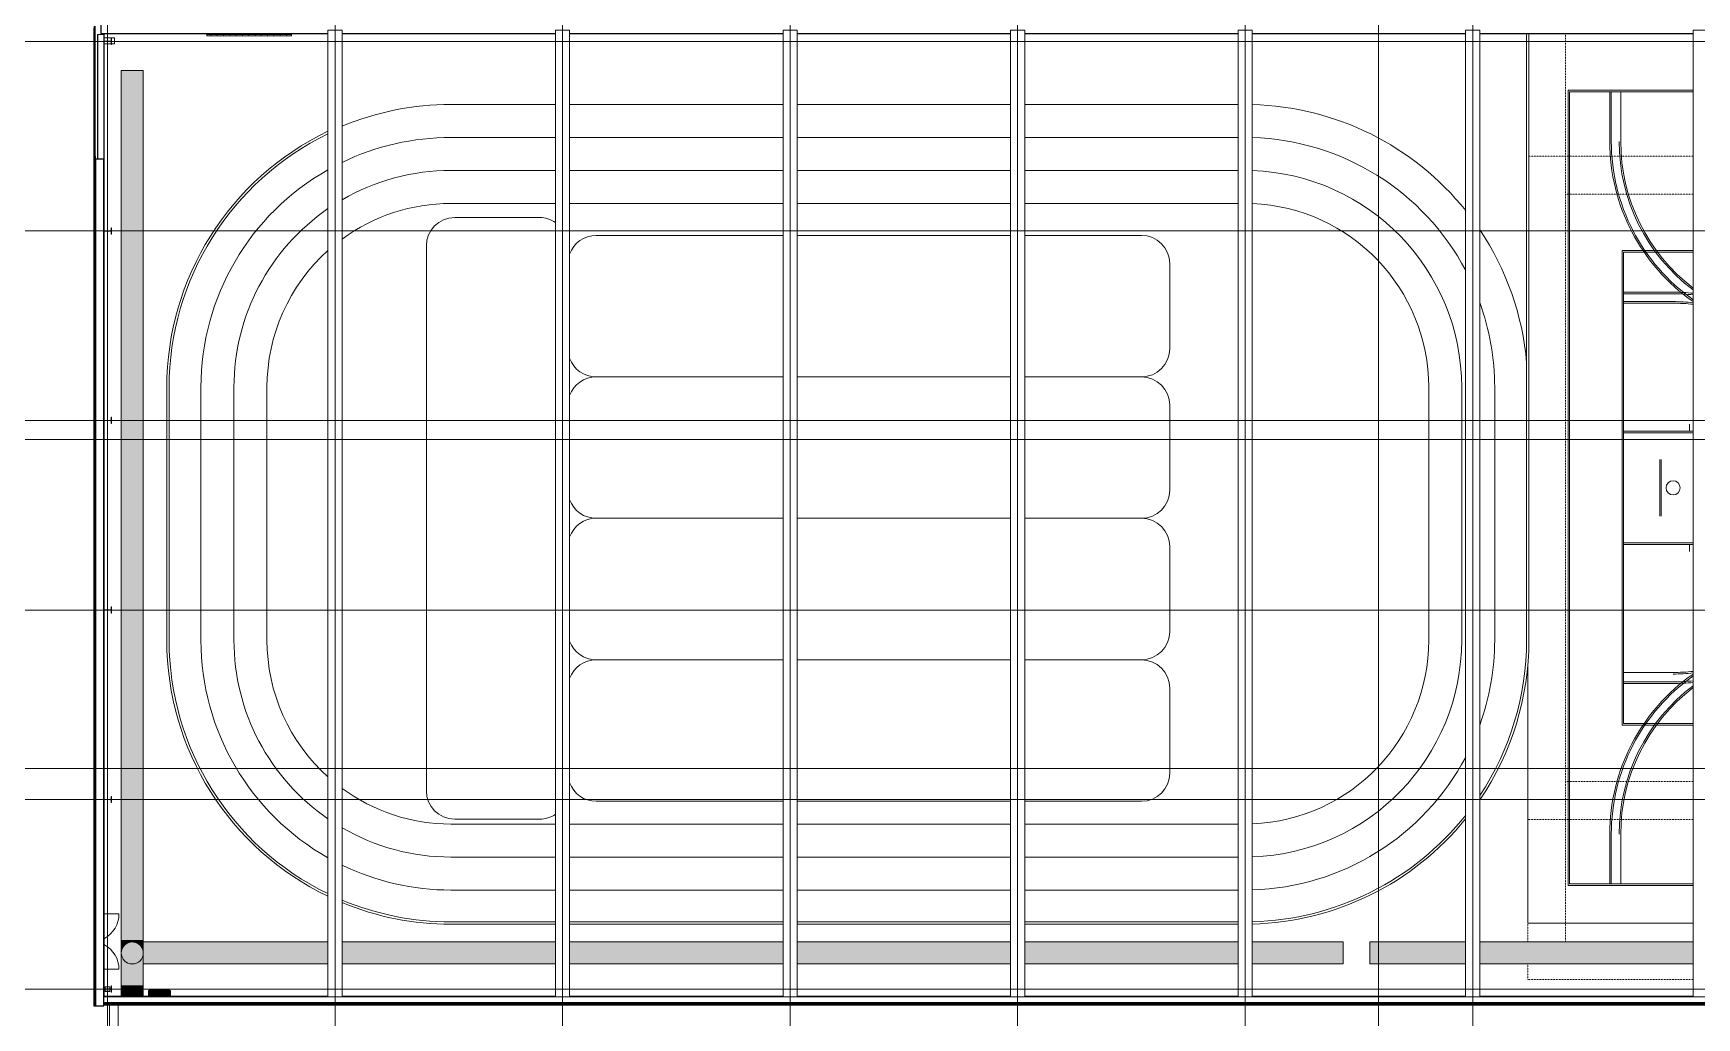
# Model space of a CAD drawing. Header units: inches. Extents: x 21571 to 32399, y -23276 to -19987.
# Drawn here: x 28496 to 30612, y -22387 to -21133 of the extents above; entities that cross this region are included whole.
import ezdxf

# ---------------------------------------------------------------- set-up
doc = ezdxf.new("R2010")
doc.units = ezdxf.units.IN
doc.header["$MEASUREMENT"] = 0
doc.linetypes.add('Dash 1_16_', pattern=[0.125, 0.0625, -0.0625])
doc.linetypes.add('Grid Line 1_2_', pattern=[0.875, 0.5, -0.125, 0.125, -0.125])
for name, color, linetype, lineweight in [('A-DOOR', 31, 'Continuous', 9), ('A-FLOR', 192, 'Continuous', 9), ('A-FLOR-CLRS', 90, 'Dash 1_16_', 9), ('A-FLOR-HRAL', 11, 'Continuous', 9), ('A-FLOR-OTLN', 90, 'Continuous', 9), ('A-GLAZ-CWMG', 51, 'Continuous', 9), ('A-ROOF', 132, 'Continuous', 9), ('A-WALL', 113, 'Continuous', 9), ('A-WALL-PATT', 111, 'Continuous', 25), ('G-ANNO-SYMB', 111, 'Continuous', 9), ('I-WALL', 2, 'Continuous', 9), ('L-SITE-WALL', 31, 'Continuous', 9), ('M-HVAC-DUCT', 70, 'Continuous', 9), ('S-BEAM', 12, 'Continuous', 9), ('S-COLS', 52, 'Continuous', 9), ('S-GRID', 1, 'Continuous', 9)]:
    doc.layers.add(name, color=color, linetype=linetype, lineweight=lineweight)
pattern_1 = [(45, (5793.642, 0), (-23.758788, 23.758788), []), (45, (5793.642, 36), (-23.758788, 23.758788), [])]

# ---------------------------------------------------------------- blocks, each defined once
blk = doc.blocks.new('Family7 - Family7-772884-Roof Low')
at = {"layer": 'S-BEAM'}
for p, q in [((23076.9, -22360.2), (23076.9, -21129.5)), ((23076.9, -21129.5), (23094.9, -21129.5)), ((23094.9, -21129.5), (23094.9, -22360.2)), ((23076.9, -22360.2), (23094.9, -22360.2))]:
    blk.add_line(p, q, dxfattribs=at)
blk = doc.blocks.new('Girt_Z - 8_D-904143-Roof Low')
at = {"layer": 'S-BEAM'}
for p, q in [((23076.9, -22360.1), (22791.5, -22360.1)), ((22791.5, -22367.4), (26260.9, -22367.4)), ((22791.5, -22367.5), (26260.9, -22367.5)), ((22791.5, -22368.1), (26260.9, -22368.1)), ((23366.4, -22360.1), (23094.9, -22360.1)), ((23655.9, -22360.1), (23384.4, -22360.1)), ((23945.4, -22360.1), (23673.9, -22360.1)), ((24234.9, -22360.1), (23963.4, -22360.1)), ((24524.4, -22360.1), (24252.9, -22360.1)), ((24813.9, -22360.1), (24542.4, -22360.1))]:
    blk.add_line(p, q, dxfattribs=at)
blk = doc.blocks.new('Girt_C - 8_D-560231-Roof Low')
at = {"layer": 'S-BEAM'}
for p, q in [((22805.3, -21139.1), (22791.5, -21139.1)), ((22805.3, -21139.1), (22805.3, -21139.2)), ((22805.3, -21139.2), (22805.3, -21146.9)), ((22792, -21147.1), (22800.8, -21147.1)), ((22801.3, -21147.1), (22805.3, -21147.1)), ((22805.3, -21146.9), (22805.3, -21147.1))]:
    blk.add_line(p, q, dxfattribs=at)
blk = doc.blocks.new('Girt_Z - 8_D-983210-Roof Low')
at = {"layer": 'S-BEAM'}
for p, q in [((22783.5, -21135.1), (22784.1, -21135.1)), ((22783.5, -21135.1), (22783.5, -21293.7)), ((22784.1, -21135.1), (22784.2, -21135.1)), ((22784.1, -21135.1), (22784.1, -21293.7)), ((22784.2, -21135.1), (22791.3, -21135.1)), ((22784.2, -21135.1), (22784.2, -21293.7)), ((22791.3, -21135.1), (22791.5, -21135.1)), ((22791.5, -21139.8), (22791.5, -21135.1)), ((22791.5, -21293.7), (22791.5, -21147.8))]:
    blk.add_line(p, q, dxfattribs=at)
blk = doc.blocks.new('Rectangular Mullion - Profile_Polycarbonate_Upper and left-750942-Roof Low')
at = {"layer": 'A-GLAZ-CWMG', "lineweight": 13}
for p, q in [((-3.622, 1.141125), (0, 1.141125)), ((-3.622, 0.787125), (-3.622, 1.141125)), ((-3.372, 0.787125), (-3.622, 0.787125)), ((-0.0625, 1.078625), (-3.5595, 1.078625)), ((-3.5595, 1.078625), (-3.5595, 0.849625)), ((-3.5595, 0.849625), (-3.372, 0.849625)), ((-3.372, 0.849625), (-3.372, 0.787125)), ((-0.0625, -0.922375), (-0.0625, 1.078625)), ((0, 1.141125), (0, -0.984875)), ((-2.834, -0.984875), (-2.834, -0.859875)), ((-2.834, -0.859875), (-2.7715, -0.859875)), ((0, -0.984875), (-2.834, -0.984875)), ((-2.7715, -0.859875), (-2.7715, -0.922375)), ((-2.7715, -0.922375), (-0.0625, -0.922375))]:
    blk.add_line(p, q, dxfattribs=at)
blk = doc.blocks.new('Rectangular Mullion - Profile_Polycarbonate_right-1002643-Roof Low')
at = {"layer": 'A-GLAZ-CWMG', "lineweight": 13}
for p, q in [((0, 1.141125), (-3.622, 1.141125)), ((-3.622, 1.141125), (-3.622, 0.787125)), ((-3.622, 0.787125), (-3.372, 0.787125)), ((-3.5595, 0.849625), (-3.5595, 1.078625)), ((-3.5595, 1.078625), (-0.0625, 1.078625)), ((-3.372, 0.849625), (-3.5595, 0.849625)), ((-3.372, 0.787125), (-3.372, 0.849625)), ((-0.0625, 1.078625), (-0.0625, -0.922375)), ((0, -0.984875), (0, 1.141125)), ((-2.7715, -0.859875), (-2.834, -0.859875)), ((-2.834, -0.859875), (-2.834, -0.984875)), ((-2.834, -0.984875), (0, -0.984875)), ((-2.7715, -0.922375), (-2.7715, -0.859875)), ((-0.0625, -0.922375), (-2.7715, -0.922375))]:
    blk.add_line(p, q, dxfattribs=at)
blk = doc.blocks.new('HSS-Hollow Structural Section-Column - HSS6X6X1_4-806947-Roof Low')
at = {"layer": 'S-COLS'}
for p, q in [((-3, 0.1), (-3, 2.5)), ((-2.8, 2.5), (-2.8, 0.1)), ((-2.5, 3), (2.5, 3)), ((2.5, 2.8), (-2.5, 2.8)), ((2.8, 0.1), (2.8, 2.5)), ((3, 2.5), (3, 0.1)), ((-3, -2.5), (-3, -0.1)), ((-2.8, -0.1), (-2.8, -2.5)), ((-2.5, -2.8), (2.5, -2.8)), ((2.5, -3), (-2.5, -3)), ((2.8, -2.5), (2.8, -0.1)), ((3, -0.1), (3, -2.5))]:
    blk.add_line(p, q, dxfattribs=at)
for centre, radius, start, end in [((-2.5, 2.5), 0.466, 90, 180), ((-2.5, 2.5), 0.233, 90, 180), ((2.5, 2.5), 0.466, 360, 90), ((2.5, 2.5), 0.233, 0, 90), ((-2.5, -2.5), 0.466, 180, 270), ((-2.5, -2.5), 0.233, 180, 270), ((2.5, -2.5), 0.466, 270, 360), ((2.5, -2.5), 0.233, 270, 360)]:
    blk.add_arc(centre, radius, start, end, dxfattribs=at)
blk = doc.blocks.new('Door_Single_Storefront - one-815663-Roof Low')
at = {"layer": 'A-DOOR'}
blk.add_line((-17.6, -35.2), (-17.6, -16.5), dxfattribs=at)
blk.add_arc((-17.6, 0), 35.2, 270, 331.9067, dxfattribs=at)
blk = doc.blocks.new('Door_Single_Storefront - one-824383-Roof Low')
at = {"layer": 'A-DOOR'}
blk.add_line((-17.6, 35.2), (-17.6, 16.5), dxfattribs=at)
blk.add_arc((-17.6, 0), 35.2, 28.0933, 90, dxfattribs=at)
blk = doc.blocks.new('Round Elbow - 1_5 D-V6-Roof Low')
at = {"layer": 'M-HVAC-DUCT'}
for points in [[(22820.9, -22346.1), (22827.9, -22346.1), (22827.9, -22318.1), (22825.5, -22317.8), (22823.1, -22317.2), (22820.9, -22316.2), (22818.9, -22314.8), (22817.2, -22313.1), (22815.6, -22310.6), (22814.7, -22308.8), (22814.1, -22306.5), (22813.9, -22305), (22813.9, -22346.1), (22818.9, -22346.1)], [(22839, -22346.1), (22841.9, -22346.1), (22841.9, -22304.1), (22841.7, -22306.5), (22841, -22308.8), (22840, -22311.1), (22838.6, -22313.1), (22836.9, -22314.8), (22834.9, -22316.2), (22832.7, -22317.2), (22830.3, -22317.8), (22827.9, -22318.1), (22827.9, -22346.1), (22838.6, -22346.1)]]:
    blk.add_hatch(color=256, dxfattribs=at).paths.add_polyline_path(points, flags=0)
for p, q in [((22813.9, -22303.4), (22813.9, -22303.2)), ((22814, -22302.7), (22814, -22302.5)), ((22814.2, -22301.1), (22814.2, -22300.9)), ((22814.9, -22298.9), (22814.9, -22298.7)), ((22815.5, -22297.5), (22815.6, -22297.3)), ((22816.4, -22296.1), (22816.5, -22295.9)), ((22817.4, -22294.7), (22817.6, -22294.6)), ((22818.7, -22293.5), (22818.8, -22293.4)), ((22820.1, -22292.4), (22820.2, -22292.3)), ((22820.9, -22291.9), (22821.1, -22291.8)), ((22823.7, -22290.7), (22823.8, -22290.7)), ((22824.7, -22290.4), (22824.8, -22290.4)), ((22825.7, -22290.2), (22825.8, -22290.2)), ((22826.8, -22290.1), (22826.9, -22290.1)), ((22831, -22290.4), (22831.1, -22290.4)), ((22832, -22290.7), (22832.1, -22290.7)), ((22832.9, -22291), (22833.1, -22291.1)), ((22835.5, -22292.3), (22835.7, -22292.4)), ((22837.6, -22294), (22837.8, -22294.1)), ((22838.8, -22295.3), (22838.9, -22295.4)), ((22839.8, -22296.6), (22839.9, -22296.8)), ((22840.5, -22298), (22840.6, -22298.2)), ((22840.8, -22298.7), (22840.9, -22298.9)), ((22841.3, -22300.2), (22841.4, -22300.4)), ((22841.8, -22302.4), (22841.8, -22302.6)), ((22827.9, -22346.1), (22813.9, -22346.1)), ((22841.9, -22346.1), (22827.9, -22346.1))]:
    blk.add_line(p, q, dxfattribs=at)
at = {"layer": 'M-HVAC-DUCT', "flags": 128}
for points in [[(22813.9, -22346.1), (22813.9, -22344.4), (22813.9, -22342.7), (22813.9, -22341), (22813.9, -22339.4), (22813.9, -22337.7), (22813.9, -22336.1), (22813.9, -22334.4), (22813.9, -22332.8), (22813.9, -22331.3), (22813.9, -22329.7), (22813.9, -22328.2), (22813.9, -22326.7), (22813.9, -22325.2), (22813.9, -22323.7), (22813.9, -22322.3), (22813.9, -22321), (22813.9, -22319.6), (22813.9, -22318.4), (22813.9, -22317.1), (22813.9, -22315.9), (22813.9, -22314.8), (22813.9, -22313.7), (22813.9, -22312.6), (22813.9, -22311.6), (22813.9, -22310.7), (22813.9, -22309.8), (22813.9, -22309), (22813.9, -22308.2), (22813.9, -22307.5), (22813.9, -22306.9), (22813.9, -22306.3), (22813.9, -22305.8), (22813.9, -22305.4), (22813.9, -22305), (22813.9, -22304.7), (22813.9, -22304.4), (22813.9, -22304.2), (22813.9, -22304.1), (22813.9, -22304.1)], [(22841.9, -22318.1), (22841.9, -22319.3), (22841.9, -22320.6), (22841.9, -22322), (22841.9, -22323.4), (22841.9, -22324.8), (22841.9, -22326.3), (22841.9, -22327.8), (22841.9, -22329.3), (22841.9, -22330.8), (22841.9, -22332.4), (22841.9, -22334), (22841.9, -22335.6), (22841.9, -22337.3), (22841.9, -22338.9), (22841.9, -22340.6), (22841.9, -22342.2), (22841.9, -22343.9), (22841.9, -22345.6), (22841.9, -22346.1)]]:
    blk.add_lwpolyline(points, dxfattribs=at)
blk = doc.blocks.new('Round Tee - Standard-932865-Roof Low')
at = {"layer": 'M-HVAC-DUCT'}
for points in [[(22813.9, -22304.1), (22814, -22302.5), (22814.2, -22301), (22814.8, -22299.2), (22815.3, -22298), (22816, -22296.7), (22817.2, -22295), (22818.1, -22294.1), (22819.4, -22292.9), (22821, -22291.9), (22823, -22290.9), (22823.7, -22290.7), (22825.8, -22290.2), (22827.9, -22290.1), (22827.9, -22288.1), (22813.9, -22288.1), (22813.9, -22302.4)], [(22827.9, -22318.1), (22830.3, -22317.8), (22832.7, -22317.2), (22834.9, -22316.2), (22836.9, -22314.8), (22839, -22312.5), (22840, -22311.1), (22841, -22308.8), (22841.7, -22306.5), (22841.9, -22304.1), (22841.7, -22301.6), (22841, -22299.3), (22840, -22297.1), (22838.6, -22295.1), (22836.9, -22293.3), (22834.9, -22291.9), (22832.7, -22290.9), (22830.3, -22290.3), (22827.9, -22290.1), (22825.5, -22290.3), (22823.1, -22290.9), (22820.9, -22291.9), (22818.9, -22293.3), (22817.2, -22295.1), (22815.8, -22297.1), (22814.7, -22299.3), (22814.1, -22301.6), (22813.9, -22304.1), (22814.1, -22306.5), (22814.7, -22308.8), (22815.8, -22311.1), (22817.2, -22313.1), (22818.9, -22314.8), (22820.9, -22316.2), (22823.1, -22317.2), (22825.5, -22317.8)], [(22841.9, -22304.1), (22841.9, -22288.1), (22827.9, -22288.1), (22827.9, -22290.1), (22830, -22290.2), (22832, -22290.7), (22833.9, -22291.4), (22835.6, -22292.4), (22837, -22293.5), (22838.6, -22295.1), (22840.2, -22297.4), (22841.1, -22299.3), (22841.4, -22300.3), (22841.7, -22301.8), (22841.9, -22303.3)]]:
    blk.add_hatch(color=256, dxfattribs=at).paths.add_polyline_path(points, flags=0)
for p, q in [((22813.9, -22288.1), (22813.9, -22304.1)), ((22813.9, -22288.1), (22827.9, -22288.1)), ((22827.9, -22288.1), (22841.9, -22288.1)), ((22841.9, -22290.6), (22841.9, -22288.1))]:
    blk.add_line(p, q, dxfattribs=at)
for start, end in [(90, 180), (180, 270), (0, 90), (270, 0)]:
    blk.add_arc((22827.9, -22304.1), 14, start, end, dxfattribs=at)
for points, knots in [([(22813.9, -22304.1), (22813.9, -22303.8), (22813.9, -22303.3), (22814, -22302.5), (22814, -22302), (22814.1, -22301.7), (22814.1, -22301.7)], [0, 0, 0, 0, 0.04, 0.08, 0.12, 0.1270697, 0.1270697, 0.1270697, 0.1270697]), ([(22814.1, -22301.6), (22814.1, -22301.4), (22814.3, -22300.7), (22814.5, -22300), (22814.7, -22299.4), (22814.7, -22299.3)], [0.1315171, 0.1315171, 0.1315171, 0.1315171, 0.16, 0.24, 0.2530068, 0.2530068, 0.2530068, 0.2530068]), ([(22814.8, -22299.2), (22814.9, -22298.8), (22815.2, -22298.1), (22815.5, -22297.4), (22815.7, -22297.1)], [0.2591316, 0.2591316, 0.2591316, 0.2591316, 0.32, 0.3758648, 0.3758648, 0.3758648, 0.3758648]), ([(22815.8, -22297), (22815.9, -22296.9), (22816.2, -22296.2), (22816.7, -22295.6), (22817.1, -22295.1)], [0.3824569, 0.3824569, 0.3824569, 0.3824569, 0.4, 0.4939297, 0.4939297, 0.4939297, 0.4939297]), ([(22817.2, -22295), (22817.5, -22294.7), (22818, -22294.1), (22818.6, -22293.6), (22818.9, -22293.4)], [0.5007498, 0.5007498, 0.5007498, 0.5007498, 0.56, 0.6069178, 0.6069178, 0.6069178, 0.6069178]), ([(22818.9, -22293.3), (22819.1, -22293.1), (22819.7, -22292.7), (22820.3, -22292.2), (22820.8, -22292)], [0.61232584, 0.61232584, 0.61232584, 0.61232584, 0.64, 0.71186567, 0.71186567, 0.71186567, 0.71186567]), ([(22821, -22291.9), (22821.5, -22291.6), (22822.2, -22291.3), (22822.9, -22291), (22823, -22290.9)], [0.72, 0.72, 0.72, 0.72, 0.79, 0.81034841, 0.81034841, 0.81034841, 0.81034841]), ([(22823.2, -22290.9), (22823.5, -22290.7), (22824.2, -22290.5), (22825, -22290.3), (22825.3, -22290.3)], [0.81793387, 0.81793387, 0.81793387, 0.81793387, 0.86, 0.9037898, 0.9037898, 0.9037898, 0.9037898]), ([(22825.5, -22290.3), (22825.7, -22290.2), (22826.5, -22290.1), (22827.3, -22290.1), (22827.9, -22290.1)], [0.91117991, 0.91117991, 0.91117991, 0.91117991, 0.93, 1, 1, 1, 1]), ([(22827.9, -22290.1), (22828.2, -22290.1), (22829, -22290.1), (22829.7, -22290.2), (22830.2, -22290.2), (22830.2, -22290.3)], [0, 0, 0, 0, 0.04, 0.08, 0.08882009, 0.08882009, 0.08882009, 0.08882009]), ([(22830.4, -22290.3), (22831, -22290.4), (22831.7, -22290.6), (22832.4, -22290.8), (22832.6, -22290.9)], [0.0962102, 0.0962102, 0.0962102, 0.0962102, 0.16, 0.18206613, 0.18206613, 0.18206613, 0.18206613]), ([(22832.8, -22290.9), (22833.2, -22291.1), (22833.8, -22291.4), (22834.5, -22291.7), (22834.8, -22291.9)], [0.18965159, 0.18965159, 0.18965159, 0.18965159, 0.24, 0.28, 0.28, 0.28, 0.28]), ([(22834.9, -22292), (22835.2, -22292.1), (22835.8, -22292.5), (22836.4, -22293), (22836.8, -22293.3)], [0.28813433, 0.28813433, 0.28813433, 0.28813433, 0.32, 0.38767416, 0.38767416, 0.38767416, 0.38767416]), ([(22836.9, -22293.4), (22837, -22293.4), (22837.5, -22293.8), (22838, -22294.4), (22838.5, -22294.9), (22838.6, -22295)], [0.3930822, 0.3930822, 0.3930822, 0.3930822, 0.4, 0.48, 0.4992502, 0.4992502, 0.4992502, 0.4992502]), ([(22840, -22297.1), (22840.1, -22297.2), (22840.5, -22297.9), (22840.8, -22298.6), (22841.1, -22299.2)], [0.6241352, 0.6241352, 0.6241352, 0.6241352, 0.64, 0.7408684, 0.7408684, 0.7408684, 0.7408684]), ([(22841.1, -22299.3), (22841.2, -22299.8), (22841.5, -22300.5), (22841.6, -22301.3), (22841.6, -22301.6)], [0.7469932, 0.7469932, 0.7469932, 0.7469932, 0.82, 0.8684829, 0.8684829, 0.8684829, 0.8684829])]:
    blk.add_open_spline(points, degree=3, knots=knots, dxfattribs=at)
for points in [[(22838.7, -22295.1), (22839.2, -22295.7), (22839.6, -22296.3), (22840, -22297)], [(22841.7, -22301.6), (22841.8, -22302.4), (22841.9, -22303.2), (22841.9, -22304.1)]]:
    blk.add_open_spline(points, degree=3, dxfattribs=at)
blk = doc.blocks.new('overhead door - one-983186-Roof Low')
at = {"layer": 'A-DOOR'}
h = blk.add_hatch(dxfattribs=at)
h.set_pattern_fill('FP_4', color=256, style=0, pattern_type=2)
h.set_pattern_definition([(270, (5817.642, 0), (8, 5e-16), [])])
h.paths.add_polyline_path([(54, -8.75), (54, -7), (-54, -7), (-54, -8.75)], flags=0)
for p, q in [((-54, -8.75), (-54, -7)), ((-54, -7), (54, -7)), ((54, -8.75), (-54, -8.75)), ((54, -7), (54, -8.75))]:
    blk.add_line(p, q, dxfattribs=at)
blk = doc.blocks.new('Top Rail Type - Top Rail_Internal_-939601-Roof Low')
at = {"layer": 'A-FLOR-HRAL'}
for p, q in [((24604.9, -21134.4), (24601.9, -21134.4)), ((24601.9, -21134.4), (24601.9, -21906.1)), ((24604.9, -21134.4), (24604.9, -21906.1)), ((22871.7, -21906.1), (22871.7, -21584.1)), ((22874.8, -21906.1), (22874.8, -21584.1)), ((23366.4, -22264.5), (23233.3, -22264.5)), ((23655.9, -22264.5), (23384.4, -22264.5)), ((23945.4, -22264.5), (23673.9, -22264.5)), ((24234.9, -22264.5), (23963.4, -22264.5)), ((23366.4, -22267.6), (23233.3, -22267.6)), ((23655.9, -22267.6), (23384.4, -22267.6)), ((23945.4, -22267.6), (23673.9, -22267.6)), ((24234.9, -22267.6), (23963.4, -22267.6))]:
    blk.add_line(p, q, dxfattribs=at)
for centre, radius, start, end in [((23233.3, -21584.1), 361.5, 115.6418, 180), ((23233.3, -21584.1), 358.5, 115.8772, 180), ((23233.3, -21906.1), 361.5, 180, 244.3567), ((23233.3, -21906.1), 358.5, 180, 244.1236), ((24243.4, -21906.1), 361.5, 325.8366, 0), ((24243.4, -21906.1), 358.5, 326.5708, 0), ((24243.4, -21906.1), 358.5, 271.5196, 321.6435), ((24243.4, -21906.1), 361.5, 271.5068, 321.0172), ((23233.3, -21906.1), 358.5, 247.2869, 270), ((23233.3, -21906.1), 361.5, 247.4872, 270)]:
    blk.add_arc(centre, radius, start, end, dxfattribs=at)

msp = doc.modelspace()

# ---------------------------------------------------------------- hatches: boundary and pattern name
at = {"layer": 'A-WALL-PATT', "lineweight": 9}
h = msp.add_hatch(dxfattribs=at)
h.set_pattern_fill('FP_3', color=256, style=0, pattern_type=2)
h.set_pattern_definition([(0, (5793.642, 0), (0, 30), []), (90, (5793.642, 0), (-30, 2e-15), [])])
h.paths.add_polyline_path([(28574.2, -22371.4), (28575.2, -22371.4), (28575.2, -21293.7), (28574.2, -21293.7), (28574.2, -22356.1)], flags=0)
at = {"layer": 'M-HVAC-DUCT', "lineweight": 5}
for points in [[(28614.6, -22288.1), (28621.5, -22288.1), (28621.5, -21180.7), (28607.5, -21180.7), (28607.5, -22288.1), (28614.5, -22288.1)], [(28623.4, -22288.1), (28635.5, -22288.1), (28635.5, -21180.7), (28621.5, -21180.7), (28621.5, -22288.1), (28622.7, -22288.1)], [(28614.7, -22359.3), (28621.5, -22359.3), (28621.5, -22346.1), (28607.5, -22346.1), (28607.5, -22359.3), (28614.5, -22359.3)], [(28621.5, -22359.3), (28635.5, -22359.3), (28635.5, -22346.1), (28621.5, -22346.1), (28621.5, -22356.1)], [(28653.5, -22359.3), (28656, -22359.3), (28656, -22352.5), (28647, -22352.3), (28642.8, -22352.1), (28642, -22351.9), (28642, -22359.3), (28651.7, -22359.3)], [(28669.7, -22359.3), (28670, -22359.3), (28670, -22351.9), (28669.7, -22352), (28668.1, -22352.2), (28663, -22352.4), (28656, -22352.5), (28656, -22359.3), (28669.3, -22359.3)]]:
    msp.add_hatch(color=256, dxfattribs=at).paths.add_polyline_path(points, flags=0)
h = msp.add_hatch(color=256, dxfattribs=at)
h.paths.add_polyline_path([(30162.2, -22304.1), (30162.2, -22290.1), (30046.5, -22290.1), (30046.5, -22304.1), (30153.2, -22304.1)], flags=0)
h.paths.add_polyline_path([(30028.5, -22304.1), (30028.5, -22290.1), (29757, -22290.1), (29757, -22304.1), (30015, -22304.1)], flags=0)
h.paths.add_polyline_path([(29739, -22304.1), (29739, -22290.1), (29467.5, -22290.2), (29467.5, -22304.1), (29738.5, -22304.1)], flags=0)
h.paths.add_polyline_path([(29449.5, -22304.1), (29449.5, -22290.1), (29178, -22290.1), (29178, -22304.1), (29392.9, -22304.1)], flags=0)
h.paths.add_polyline_path([(29160, -22304.1), (29160, -22290.1), (28888.5, -22290.1), (28888.5, -22304.1), (29116.4, -22304.1)], flags=0)
h.paths.add_polyline_path([(28870.5, -22304.1), (28870.5, -22290.1), (28635.5, -22290.1), (28635.5, -22304.1), (28840, -22304.1)], flags=0)
h = msp.add_hatch(color=256, dxfattribs=at)
h.paths.add_polyline_path([(28635.5, -22318.1), (28870.5, -22318.1), (28870.5, -22304.1), (28635.5, -22304.1), (28635.5, -22317.9)], flags=0)
h.paths.add_polyline_path([(30162.2, -22318.1), (30162.2, -22304.1), (30046.5, -22304.1), (30046.5, -22318.1), (30153.2, -22318.1)], flags=0)
h.paths.add_polyline_path([(29876.7, -22318.1), (30028.5, -22318), (30028.5, -22304.1), (29757, -22304.1), (29757, -22318.1), (29807.6, -22318.1)], flags=0)
h.paths.add_polyline_path([(28888.5, -22318.1), (29160, -22318.1), (29160, -22304.1), (28888.5, -22304.1), (28888.5, -22317.9)], flags=0)
h.paths.add_polyline_path([(29739, -22318.1), (29739, -22304.1), (29467.5, -22304.1), (29467.5, -22318.1), (29738.5, -22318.1)], flags=0)
h.paths.add_polyline_path([(29178, -22318.1), (29449.5, -22318), (29449.5, -22304.1), (29178, -22304.1), (29178, -22317.9)], flags=0)
h = msp.add_hatch(color=256, dxfattribs=at)
h.paths.add_polyline_path([(31494, -22304.1), (31594, -22304.1), (31594, -22290.1), (31494, -22290.1), (31494, -22301.8)], flags=0)
h.paths.add_polyline_path([(31476, -22304.1), (31476, -22290.1), (31204.5, -22290.1), (31204.5, -22304.1), (31466.4, -22304.1)], flags=0)
h.paths.add_polyline_path([(31186.5, -22304.1), (31186.5, -22290.1), (30915, -22290.2), (30915, -22304.1), (31051.7, -22304.1)], flags=0)
h.paths.add_polyline_path([(30897, -22304.1), (30897, -22290.1), (30625.5, -22290.1), (30625.5, -22304.1), (30775.3, -22304.1)], flags=0)
h.paths.add_polyline_path([(30607.5, -22304.1), (30607.5, -22290.1), (30336, -22290.1), (30336, -22304.1), (30498.8, -22304.1)], flags=0)
h.paths.add_polyline_path([(30318, -22304.1), (30318, -22290.1), (30196, -22290.1), (30196, -22304.1), (30222.3, -22304.1)], flags=0)
h = msp.add_hatch(color=256, dxfattribs=at)
h.paths.add_polyline_path([(30637, -22318.1), (30897, -22317.9), (30897, -22304.1), (30625.5, -22304.1), (30625.5, -22318.1)], flags=0)
h.paths.add_polyline_path([(31328.2, -22318.1), (31476, -22318.1), (31476, -22304.1), (31204.5, -22304.1), (31204.5, -22318.1)], flags=0)
h.paths.add_polyline_path([(30196, -22318.1), (30318, -22318), (30318, -22304.1), (30196, -22304.1), (30196, -22317.8)], flags=0)
h.paths.add_polyline_path([(30336, -22318.1), (30607.5, -22318), (30607.5, -22304.1), (30336, -22304.1), (30336, -22318)], flags=0)
h.paths.add_polyline_path([(31186.5, -22318.1), (31186.5, -22304.1), (30915, -22304.1), (30915, -22318.1), (31051.7, -22318.1)], flags=0)
h.paths.add_polyline_path([(31594, -22318.1), (31594, -22304.1), (31494, -22304.1), (31494, -22318.1), (31570.1, -22318.1)], flags=0)
at = {"layer": 'M-HVAC-DUCT'}
msp.add_hatch(color=256, dxfattribs=at).paths.add_polyline_path([(28653.5, -22352.5), (28663, -22352.4), (28668.1, -22352.2), (28669.7, -22352), (28669.7, -22351.8), (28666.7, -22351.5), (28658.4, -22351.3), (28649, -22351.4), (28643.8, -22351.6), (28642.2, -22351.8), (28642.2, -22352), (28645.2, -22352.3), (28649.9, -22352.4)], flags=0)
at = {"layer": 'S-COLS'}
h = msp.add_hatch(dxfattribs=at)
h.set_pattern_fill('FP_2', color=256, style=0, pattern_type=2)
h.set_pattern_definition(pattern_1)
h.paths.add_polyline_path([(28594.9, -21630.3), (28594.9, -21622.3), (28594.5, -21622.3), (28594.5, -21625.5), (28594.3, -21626), (28593.8, -21626.2), (28586.3, -21626.2), (28585.8, -21626), (28585.6, -21625.5), (28585.6, -21622.3), (28585.2, -21622.3), (28585.2, -21630.3), (28585.6, -21630.3), (28585.6, -21627.1), (28585.8, -21626.6), (28586.3, -21626.4), (28593.8, -21626.4), (28594.3, -21626.6), (28594.5, -21627.1), (28594.5, -21630.3)], flags=0)
h = msp.add_hatch(dxfattribs=at)
h.set_pattern_fill('FP_2', color=256, style=0, pattern_type=2)
h.set_pattern_definition(pattern_1)
h.paths.add_polyline_path([(28585.2, -21871.5), (28585.6, -21871.5), (28585.6, -21868.4), (28585.8, -21867.9), (28586.3, -21867.7), (28593.8, -21867.7), (28594.3, -21867.9), (28594.5, -21868.4), (28594.5, -21871.5), (28594.9, -21871.5), (28594.9, -21863.6), (28594.5, -21863.6), (28594.5, -21866.7), (28594.3, -21867.2), (28593.8, -21867.4), (28586.3, -21867.4), (28585.8, -21867.2), (28585.6, -21866.7), (28585.6, -21863.6), (28585.2, -21863.6)], flags=0)
h = msp.add_hatch(dxfattribs=at)
h.set_pattern_fill('FP_2', color=256, style=0, pattern_type=2)
h.set_pattern_definition(pattern_1)
h.paths.add_polyline_path([(28594.9, -22112.8), (28594.9, -22104.8), (28594.5, -22104.8), (28594.5, -22108), (28594.3, -22108.5), (28593.8, -22108.7), (28586.3, -22108.7), (28585.8, -22108.5), (28585.6, -22108), (28585.6, -22104.8), (28585.2, -22104.8), (28585.2, -22112.8), (28585.6, -22112.8), (28585.6, -22109.6), (28585.8, -22109.1), (28586.3, -22108.9), (28593.8, -22108.9), (28594.3, -22109.1), (28594.5, -22109.6), (28594.5, -22112.8)], flags=0)
h = msp.add_hatch(dxfattribs=at)
h.set_pattern_fill('FP_2', color=256, style=0, pattern_type=2)
h.set_pattern_definition(pattern_1)
h.paths.add_polyline_path([(28585.6, -22354), (28585.6, -22350.9), (28585.8, -22350.4), (28586.3, -22350.2), (28593.8, -22350.2), (28594.3, -22350.4), (28594.5, -22350.9), (28594.5, -22354), (28594.9, -22354), (28594.9, -22346.1), (28594.5, -22346.1), (28594.5, -22349.2), (28594.3, -22349.7), (28593.8, -22349.9), (28586.3, -22349.9), (28585.8, -22349.7), (28585.6, -22349.2), (28585.6, -22346.1), (28585.2, -22346.1), (28585.2, -22354)], flags=0)

# ---------------------------------------------------------------- linework, layer by layer
at = {"layer": 'A-FLOR'}
for p, q in [((29160, -21134.4), (28888.5, -21134.4)), ((29449.5, -21134.4), (29178, -21134.4)), ((29739, -21134.4), (29467.5, -21134.4)), ((30028.5, -21134.4), (29757, -21134.4)), ((30318, -21134.4), (30046.5, -21134.4)), ((30395.5, -21134.4), (30336, -21134.4)), ((30397, -21133.8), (30397, -21134.4)), ((30397, -21938.5), (30397, -22266.1)), ((30397, -22266.1), (30607.5, -22266.1))]:
    msp.add_line(p, q, dxfattribs=at)
at = {"layer": 'A-FLOR-CLRS'}
for p, q in [((30397, -21134.1), (30397, -21134.4)), ((30445, -21134.1), (30445, -22290.1)), ((30607.5, -21290.1), (30398.6, -21290.1)), ((30607.5, -21338.1), (30445, -21338.1)), ((30397, -21938.5), (30397, -22290.1)), ((30607.5, -22086.1), (30445, -22086.1)), ((30607.5, -22134.1), (30397, -22134.1)), ((30397, -22318.1), (30397, -22338.1)), ((30397, -22338.1), (30607.5, -22338.1))]:
    msp.add_line(p, q, dxfattribs=at)
at = {"layer": 'A-FLOR-OTLN'}
for p, q in [((30448.3, -21206.1), (30607.5, -21206.1)), ((30448.3, -21206.1), (30448.3, -22218.1)), ((29026.9, -21224.1), (29160, -21224.1)), ((29178, -21224.1), (29449.5, -21224.1)), ((29467.5, -21224.1), (29739, -21224.1)), ((29757, -21224.1), (30028.5, -21224.1)), ((30450.3, -21208.1), (30450.3, -22216.1)), ((30450.3, -21208.1), (30607.5, -21208.1)), ((30501.3, -21271.1), (30501.3, -21208.1)), ((30503.3, -21271.1), (30503.3, -21208.1)), ((30515.3, -21271.1), (30515.3, -21208.1)), ((29026.9, -21266.1), (29160, -21266.1)), ((29178, -21266.1), (29449.5, -21266.1)), ((29467.5, -21266.1), (29739, -21266.1)), ((29757, -21266.1), (30028.5, -21266.1)), ((29026.9, -21308.1), (29160, -21308.1)), ((29178, -21308.1), (29449.5, -21308.1)), ((29467.5, -21308.1), (29739, -21308.1)), ((29757, -21308.1), (30028.5, -21308.1)), ((29026.9, -21350.1), (29160, -21350.1)), ((29178, -21350.1), (29449.5, -21350.1)), ((29467.5, -21350.1), (29739, -21350.1)), ((29757, -21350.1), (30028.5, -21350.1)), ((29031.7, -21368.1), (29139.8, -21368.1)), ((29211.8, -21390.8), (29449.5, -21390.8)), ((29467.5, -21390.8), (29739, -21390.8)), ((29757, -21390.8), (29905.6, -21390.8)), ((28995.7, -22097.8), (28995.7, -21404.1)), ((30607.5, -21410.1), (30517, -21410.1)), ((30517, -21410.1), (30517, -22014.1)), ((30519, -21412.1), (30519, -22012.1)), ((30607.5, -21412.1), (30519, -21412.1)), ((29941.6, -21426.8), (29941.6, -21534.9)), ((30582, -21463.1), (30519, -21463.1)), ((30582, -21465.1), (30519, -21465.1)), ((30582, -21475.1), (30519, -21475.1)), ((30582, -21477.1), (30519, -21477.1)), ((28708.9, -21906.1), (28708.9, -21584.1)), ((28750.9, -21906.1), (28750.9, -21584.1)), ((28792.9, -21906.1), (28792.9, -21584.1)), ((29449.5, -21570.9), (29211.8, -21570.9)), ((29739, -21570.9), (29467.5, -21570.9)), ((29905.6, -21570.9), (29757, -21570.9)), ((30271, -21584.1), (30271, -21906.1)), ((30313, -21584.1), (30313, -21906.1)), ((30355, -21584.1), (30355, -21906.1)), ((29941.6, -21606.9), (29941.6, -21714.9)), ((30607.5, -21640.1), (30519, -21640.1)), ((30607.5, -21642.1), (30519, -21642.1)), ((30603, -21640.1), (30603, -21631.1)), ((30565, -21748.1), (30565, -21676.1)), ((30567, -21748.1), (30567, -21676.1)), ((29449.5, -21750.9), (29211.8, -21750.9)), ((29739, -21750.9), (29467.5, -21750.9)), ((29905.6, -21750.9), (29757, -21750.9)), ((29941.6, -21786.9), (29941.6, -21895)), ((30607.5, -21782.1), (30519, -21782.1)), ((30607.5, -21784.1), (30519, -21784.1)), ((30603, -21784.1), (30603, -21793.1)), ((29449.5, -21931), (29211.8, -21931)), ((29739, -21931), (29467.5, -21931)), ((29905.6, -21931), (29757, -21931)), ((30582, -21947.1), (30519, -21947.1)), ((29941.6, -21967), (29941.6, -22075.1)), ((30582, -21959.1), (30519, -21959.1)), ((30582, -21961.1), (30519, -21961.1)), ((30517, -22014.1), (30607.5, -22014.1)), ((30519, -22012.1), (30607.5, -22012.1)), ((29449.5, -22111.1), (29211.8, -22111.1)), ((29739, -22111.1), (29467.5, -22111.1)), ((29905.6, -22111.1), (29757, -22111.1)), ((29139.8, -22133.8), (29031.7, -22133.8)), ((29160, -22140.1), (29026.9, -22140.1)), ((29449.5, -22140.1), (29178, -22140.1)), ((29739, -22140.1), (29467.5, -22140.1)), ((30028.5, -22140.1), (29757, -22140.1)), ((30501.3, -22153.1), (30501.3, -22216.1)), ((30503.3, -22153.1), (30503.3, -22216.1)), ((30515.3, -22153.1), (30515.3, -22216.1)), ((29160, -22182.1), (29026.9, -22182.1)), ((29449.5, -22182.1), (29178, -22182.1)), ((29739, -22182.1), (29467.5, -22182.1)), ((30028.5, -22182.1), (29757, -22182.1)), ((30448.3, -22218.1), (30607.5, -22218.1)), ((30450.3, -22216.1), (30607.5, -22216.1)), ((29160, -22224.1), (29026.9, -22224.1)), ((29449.5, -22224.1), (29178, -22224.1)), ((29739, -22224.1), (29467.5, -22224.1)), ((30028.5, -22224.1), (29757, -22224.1))]:
    msp.add_line(p, q, dxfattribs=at)
msp.add_circle((30582, -21712.1), 9, dxfattribs=at)
for centre, radius, start, end in [((29026.9, -21584.1), 360, 90, 112.6126), ((30037, -21584.1), 360, 38.671, 88.4869), ((29026.9, -21584.1), 318, 90, 115.8077), ((30037, -21584.1), 318, 27.8722, 88.2869), ((30750.3, -21271.1), 249, 180, 234.9949), ((30750.3, -21271.1), 247, 180, 234.6681), ((30750.3, -21271.1), 237, 180, 232.9512), ((30750.3, -21271.1), 235, 180, 232.5903), ((29026.9, -21584.1), 318, 119.467, 180), ((29026.9, -21584.1), 276, 90, 120.1091), ((30037, -21584.1), 276, 0, 88.0258), ((29026.9, -21584.1), 234, 90, 126.2815), ((30037, -21584.1), 234, 0, 87.6712), ((29026.9, -21584.1), 276, 124.5357, 180), ((29031.7, -21404.1), 36, 90, 180), ((29139.8, -21404.1), 36, 55.7741, 90), ((29211.8, -21426.8), 36, 90, 160.2953), ((29905.6, -21426.8), 36, 0, 90), ((30037, -21584.1), 360, 4.9772, 33.7978), ((29026.9, -21584.1), 234, 131.9516, 180), ((30037, -21584.1), 318, 0, 19.8554), ((30582, -21712.1), 249, 84.1178, 90), ((30582, -21712.1), 247, 84.07, 90), ((30582, -21712.1), 237, 83.8184, 90), ((30582, -21712.1), 235, 83.7655, 90), ((29905.6, -21534.9), 36, 270, 0), ((29211.8, -21534.9), 36, 199.7047, 270), ((29211.8, -21606.9), 36, 90, 160.2953), ((29905.6, -21606.9), 36, 0, 90), ((29905.6, -21714.9), 36, 270, 0), ((29211.8, -21714.9), 36, 199.7047, 270), ((29211.8, -21786.9), 36, 90, 160.2953), ((29905.6, -21786.9), 36, 360, 90), ((29905.6, -21895), 36, 270, 0), ((29026.9, -21906.1), 318, 180, 240.533), ((29026.9, -21906.1), 276, 180, 235.4643), ((29026.9, -21906.1), 234, 180, 228.0484), ((29211.8, -21895), 36, 199.7047, 270), ((30037, -21906.1), 234, 272.3288, 0), ((30037, -21906.1), 276, 271.9742, 0), ((30037, -21906.1), 318, 340.1446, 0), ((29211.8, -21967), 36, 90, 160.2953), ((29905.6, -21967), 36, 0, 90), ((30582, -21712.1), 235, 270, 276.2345), ((30582, -21712.1), 237, 270, 276.1816), ((30750.3, -22153.1), 249, 125.0051, 180), ((30750.3, -22153.1), 247, 125.3319, 180), ((30750.3, -22153.1), 237, 127.0488, 180), ((30750.3, -22153.1), 235, 127.4097, 180), ((30582, -21712.1), 247, 270, 275.93), ((30582, -21712.1), 249, 270, 275.8822), ((29905.6, -22075.1), 36, 270, 0), ((30037, -21906.1), 318, 271.7131, 332.1278), ((29026.9, -21906.1), 234, 233.7185, 270), ((29211.8, -22075.1), 36, 199.7047, 270), ((29031.7, -22097.8), 36, 180, 270), ((29139.8, -22097.8), 36, 270, 304.2259), ((29026.9, -21906.1), 276, 239.8909, 270), ((29026.9, -21906.1), 318, 244.1923, 270)]:
    msp.add_arc(centre, radius, start, end, dxfattribs=at)
at = {"layer": 'A-ROOF'}
for p, q in [((28594.5, -22369.5), (28585.2, -22369.5)), ((28587, -22369.5), (28587, -22368.7)), ((28594.5, -22370.2), (28594.5, -22369.5))]:
    msp.add_line(p, q, dxfattribs=at)
at = {"layer": 'A-WALL', "lineweight": 25}
for p, q in [((28572.9, -21124.5), (28572.9, -21293.7)), ((28574.4, -21293.7), (28574.4, -21124.5)), ((28572.9, -21293.7), (28574.4, -21293.7)), ((32075.5, -22368.7), (28585, -22368.7)), ((28585, -22368.7), (28585, -22370.2)), ((28585, -22370.2), (32075.5, -22370.2))]:
    msp.add_line(p, q, dxfattribs=at)
at = {"layer": 'A-WALL'}
for p, q in [((28574.2, -21293.7), (28574.2, -22371.4)), ((28575.2, -21293.7), (28575.2, -22371.4))]:
    msp.add_line(p, q, dxfattribs=at)
at = {"layer": 'G-ANNO-SYMB'}
for p, q in [((30207.1, -21003.1), (30207.1, -22908.8)), ((32109.9, -21650.5), (27611.2, -21650.5)), ((32120.4, -22069.4), (27644.7, -22069.4))]:
    msp.add_line(p, q, dxfattribs=at)
at = {"layer": 'I-WALL'}
for p, q in [((28585.2, -21234.6), (28585.9, -21234.6)), ((28585.9, -21239.3), (28585.2, -21239.3))]:
    msp.add_line(p, q, dxfattribs=at)
at = {"layer": 'L-SITE-WALL', "lineweight": 25}
for p, q in [((28581.3, -21121.3), (28581.3, -21133.8)), ((28581.3, -21133.8), (28870.5, -21133.8)), ((28888.5, -21133.8), (29160, -21133.8)), ((29178, -21133.8), (29449.5, -21133.8)), ((29467.5, -21133.8), (29739, -21133.8)), ((29757, -21133.8), (30028.5, -21133.8)), ((30046.5, -21133.8), (30318, -21133.8)), ((30336, -21133.8), (30607.5, -21133.8)), ((28585.2, -21293.7), (28572.7, -21293.7)), ((28572.7, -21293.7), (28572.7, -22371.4)), ((28585.2, -22371.4), (28585.2, -21293.7)), ((28572.7, -22371.4), (28585.2, -22371.4))]:
    msp.add_line(p, q, dxfattribs=at)
at = {"layer": 'L-SITE-WALL'}
for p, q in [((28572.7, -21290.9), (28572.7, -21127.2)), ((28585.2, -21133.8), (28585.2, -21135.1)), ((28585.9, -21134.6), (28585.2, -21134.6)), ((28585.9, -21134.6), (28585.9, -21139.1)), ((28585.9, -21147.1), (28585.9, -21384.8)), ((28585.9, -21385.4), (28585.9, -21626)), ((28585.9, -21626.6), (28585.9, -21867.3)), ((28585.9, -21867.9), (28585.9, -22108.5)), ((28585.9, -22109.1), (28585.9, -22349.8)), ((28585.9, -22350.4), (28585.9, -22360.1)), ((28585.9, -22359.3), (28870.5, -22359.3)), ((28585.9, -22368.1), (28585.9, -22368.3)), ((28585.9, -22368.4), (28585.9, -22368.7)), ((32068.3, -22368.7), (28585.9, -22368.7)), ((28585.9, -22368.7), (28585.9, -22369.5)), ((28592.4, -22786.7), (28592.4, -22370.2)), ((28603.7, -22370.2), (28603.7, -22797.9)), ((28888.5, -22359.3), (29160, -22359.3)), ((29178, -22359.3), (29449.5, -22359.3)), ((29467.5, -22359.3), (29739, -22359.3)), ((29757, -22359.3), (30028.5, -22359.3)), ((30046.5, -22359.3), (30318, -22359.3)), ((30336, -22359.3), (30607.5, -22359.3))]:
    msp.add_line(p, q, dxfattribs=at)
at = {"layer": 'M-HVAC-DUCT'}
for p, q in [((28607.5, -21180.7), (28607.5, -22288.1)), ((28607.5, -21180.7), (28635.5, -21180.7)), ((28635.5, -22288.1), (28635.5, -21180.7)), ((28635.5, -22288.1), (28607.5, -22288.1)), ((28870.5, -22290.1), (28635.5, -22290.1)), ((28635.5, -22318.1), (28635.5, -22290.1)), ((29160, -22290.1), (28888.5, -22290.1)), ((29449.5, -22290.1), (29178, -22290.1)), ((29739, -22290.1), (29467.5, -22290.1)), ((30028.5, -22290.1), (29757, -22290.1)), ((30162.2, -22290.1), (30046.5, -22290.1)), ((30162.2, -22290.1), (30162.2, -22318.1)), ((30318, -22290.1), (30196, -22290.1)), ((30196, -22318.1), (30196, -22290.1)), ((30607.5, -22290.1), (30336, -22290.1)), ((28635.5, -22318.1), (28870.5, -22318.1)), ((28888.5, -22318.1), (29160, -22318.1)), ((29178, -22318.1), (29449.5, -22318.1)), ((29467.5, -22318.1), (29739, -22318.1)), ((29757, -22318.1), (30028.5, -22318.1)), ((30046.5, -22318.1), (30162.2, -22318.1)), ((30196, -22318.1), (30318, -22318.1)), ((30336, -22318.1), (30607.5, -22318.1)), ((28607.5, -22346.1), (28607.5, -22359.3)), ((28607.5, -22346.1), (28635.5, -22346.1)), ((28635.5, -22359.3), (28635.5, -22346.1)), ((28642, -22351.9), (28642, -22359.3)), ((28670, -22359.3), (28670, -22351.9))]:
    msp.add_line(p, q, dxfattribs=at)
for start_param, end_param in [(1.570796, 3.141593), (3.141593, 4.712389), (0, 1.570796), (4.712389, 6.283185)]:
    msp.add_ellipse((28656, -22351.9), major_axis=(14, 0), ratio=0.041631, start_param=start_param, end_param=end_param, dxfattribs=at)
at = {"layer": 'S-COLS', "lineweight": 15}
for p, q in [((28585.6, -21139.8), (28585.2, -21139.8)), ((28585.2, -21139.8), (28585.2, -21147.8)), ((28585.6, -21143), (28585.6, -21139.8)), ((28593.8, -21143.7), (28586.3, -21143.7)), ((28586.3, -21143.9), (28593.8, -21143.9)), ((28594.9, -21139.8), (28594.5, -21139.8)), ((28594.5, -21139.8), (28594.5, -21143)), ((28594.9, -21147.8), (28594.9, -21139.8)), ((28585.2, -21147.8), (28585.6, -21147.8)), ((28585.6, -21147.8), (28585.6, -21144.6)), ((28594.5, -21144.6), (28594.5, -21147.8)), ((28594.5, -21147.8), (28594.9, -21147.8)), ((28585.6, -21381.1), (28585.2, -21381.1)), ((28585.2, -21381.1), (28585.2, -21389)), ((28585.2, -21389), (28585.6, -21389)), ((28585.6, -21384.2), (28585.6, -21381.1)), ((28585.6, -21389), (28585.6, -21385.9)), ((28593.8, -21384.9), (28586.3, -21384.9)), ((28586.3, -21385.2), (28593.8, -21385.2)), ((28594.9, -21381.1), (28594.5, -21381.1)), ((28594.5, -21381.1), (28594.5, -21384.2)), ((28594.5, -21385.9), (28594.5, -21389)), ((28594.5, -21389), (28594.9, -21389)), ((28594.9, -21389), (28594.9, -21381.1)), ((28585.6, -21622.3), (28585.2, -21622.3)), ((28585.2, -21622.3), (28585.2, -21630.3)), ((28585.2, -21630.3), (28585.6, -21630.3)), ((28585.6, -21625.5), (28585.6, -21622.3)), ((28585.6, -21630.3), (28585.6, -21627.1)), ((28593.8, -21626.2), (28586.3, -21626.2)), ((28586.3, -21626.4), (28593.8, -21626.4)), ((28594.9, -21622.3), (28594.5, -21622.3)), ((28594.5, -21622.3), (28594.5, -21625.5)), ((28594.5, -21627.1), (28594.5, -21630.3)), ((28594.5, -21630.3), (28594.9, -21630.3)), ((28594.9, -21630.3), (28594.9, -21622.3)), ((28585.6, -21863.6), (28585.2, -21863.6)), ((28585.2, -21863.6), (28585.2, -21871.5)), ((28585.6, -21866.7), (28585.6, -21863.6)), ((28594.9, -21863.6), (28594.5, -21863.6)), ((28594.5, -21863.6), (28594.5, -21866.7)), ((28594.9, -21871.5), (28594.9, -21863.6)), ((28585.2, -21871.5), (28585.6, -21871.5)), ((28585.6, -21871.5), (28585.6, -21868.4)), ((28593.8, -21867.4), (28586.3, -21867.4)), ((28586.3, -21867.7), (28593.8, -21867.7)), ((28594.5, -21868.4), (28594.5, -21871.5)), ((28594.5, -21871.5), (28594.9, -21871.5)), ((28585.6, -22104.8), (28585.2, -22104.8)), ((28585.2, -22104.8), (28585.2, -22112.8)), ((28585.2, -22112.8), (28585.6, -22112.8)), ((28585.6, -22108), (28585.6, -22104.8)), ((28585.6, -22112.8), (28585.6, -22109.6)), ((28593.8, -22108.7), (28586.3, -22108.7)), ((28586.3, -22108.9), (28593.8, -22108.9)), ((28594.9, -22104.8), (28594.5, -22104.8)), ((28594.5, -22104.8), (28594.5, -22108)), ((28594.5, -22109.6), (28594.5, -22112.8)), ((28594.5, -22112.8), (28594.9, -22112.8)), ((28594.9, -22112.8), (28594.9, -22104.8)), ((28585.6, -22346.1), (28585.2, -22346.1)), ((28585.2, -22346.1), (28585.2, -22354)), ((28585.6, -22349.2), (28585.6, -22346.1)), ((28593.8, -22349.9), (28586.3, -22349.9)), ((28586.3, -22350.2), (28593.8, -22350.2)), ((28594.9, -22346.1), (28594.5, -22346.1)), ((28594.5, -22346.1), (28594.5, -22349.2)), ((28594.9, -22354), (28594.9, -22346.1)), ((28585.2, -22354), (28585.6, -22354)), ((28585.6, -22354), (28585.6, -22350.9)), ((28594.5, -22350.9), (28594.5, -22354)), ((28594.5, -22354), (28594.9, -22354))]:
    msp.add_line(p, q, dxfattribs=at)
for centre, start, end in [((28586.3, -21143), 180, 270), ((28586.3, -21144.6), 90, 180), ((28593.8, -21143), 270, 0), ((28593.8, -21144.6), 0, 90), ((28586.3, -21384.2), 180, 270), ((28586.3, -21385.9), 90, 180), ((28593.8, -21384.2), 270, 0), ((28593.8, -21385.9), 0, 90), ((28586.3, -21625.5), 180, 270), ((28586.3, -21627.1), 90, 180), ((28593.8, -21625.5), 270, 0), ((28593.8, -21627.1), 0, 90), ((28586.3, -21866.7), 180, 270), ((28586.3, -21868.4), 90, 180), ((28593.8, -21866.7), 270, 0), ((28593.8, -21868.4), 0, 90), ((28586.3, -22108), 180, 270), ((28586.3, -22109.6), 90, 180), ((28593.8, -22108), 270, 0), ((28593.8, -22109.6), 0, 90), ((28586.3, -22349.2), 180, 270), ((28586.3, -22350.9), 90, 180), ((28593.8, -22349.2), 270, 0), ((28593.8, -22350.9), 0, 90)]:
    msp.add_arc(centre, 0.691, start, end, dxfattribs=at)
at = {"layer": 'S-GRID', "linetype": 'Grid Line 1_2_'}
for p, q in [((28590, -23275.7), (28590, -20181.9)), ((28879.5, -23275.7), (28879.5, -20181.9)), ((29169, -23275.7), (29169, -20181.9)), ((29458.5, -23275.7), (29458.5, -20181.9)), ((29748, -23275.7), (29748, -20181.9)), ((30037.5, -23275.7), (30037.5, -20181.9)), ((30327, -23275.7), (30327, -20181.9)), ((32399.3, -21143.8), (27492.2, -21143.8)), ((32399.3, -21385.1), (27492.2, -21385.1)), ((32399.3, -21626.3), (27492.2, -21626.3)), ((32399.3, -21867.6), (27492.2, -21867.6)), ((32399.3, -22108.8), (27492.2, -22108.8)), ((32399.3, -22350.1), (27492.2, -22350.1))]:
    msp.add_line(p, q, dxfattribs=at)

# ---------------------------------------------------------------- block references
at = {"layer": 'A-DOOR'}
msp.add_blockref('overhead door - one-983186-Roof Low', (28770.2, -21127.9), dxfattribs=at)
for name, p, rotation in [('Door_Single_Storefront - one-824383-Roof Low', (28569.4, -22272.1), 269.9999999999933), ('Door_Single_Storefront - one-815663-Roof Low', (28569.4, -22307.3), 89.99999999999329)]:
    msp.add_blockref(name, p, dxfattribs=dict(at, rotation=rotation))
at = {"layer": 'A-FLOR-HRAL'}
msp.add_blockref('Top Rail Type - Top Rail_Internal_-939601-Roof Low', (5793.6, 0), dxfattribs=at)
at = {"layer": 'A-GLAZ-CWMG', "rotation": 270.0000000000046}
msp.add_blockref('Rectangular Mullion - Profile_Polycarbonate_right-1002643-Roof Low', (28573.7, -21293.7), dxfattribs=at)
at = {"layer": 'A-GLAZ-CWMG', "extrusion": (0, 0, -1)}
msp.add_blockref('Rectangular Mullion - Profile_Polycarbonate_Upper and left-750942-Roof Low', (-28585, -22369.5), dxfattribs=at)
at = {"layer": 'M-HVAC-DUCT'}
for name in ['Round Tee - Standard-932865-Roof Low', 'Round Elbow - 1_5 D-V6-Roof Low']:
    msp.add_blockref(name, (5793.6, 0), dxfattribs=at)
at = {"layer": 'S-BEAM'}
for name, p in [('Girt_Z - 8_D-983210-Roof Low', (5793.6, 0)), ('Girt_C - 8_D-560231-Roof Low', (5793.6, 0)), ('Family7 - Family7-772884-Roof Low', (5793.6, 0)), ('Family7 - Family7-772884-Roof Low', (6083.1, 0)), ('Family7 - Family7-772884-Roof Low', (6372.6, 0)), ('Family7 - Family7-772884-Roof Low', (6662.1, 0)), ('Family7 - Family7-772884-Roof Low', (6951.6, 0)), ('Family7 - Family7-772884-Roof Low', (7241.1, 0)), ('Family7 - Family7-772884-Roof Low', (7530.6, 0)), ('Girt_Z - 8_D-904143-Roof Low', (5793.6, 0))]:
    msp.add_blockref(name, p, dxfattribs=at)
at = {"layer": 'S-COLS', "rotation": 180}
msp.add_blockref('HSS-Hollow Structural Section-Column - HSS6X6X1_4-806947-Roof Low', (28590, -22350.1), dxfattribs=at)

doc.saveas('drawing.dxf')
